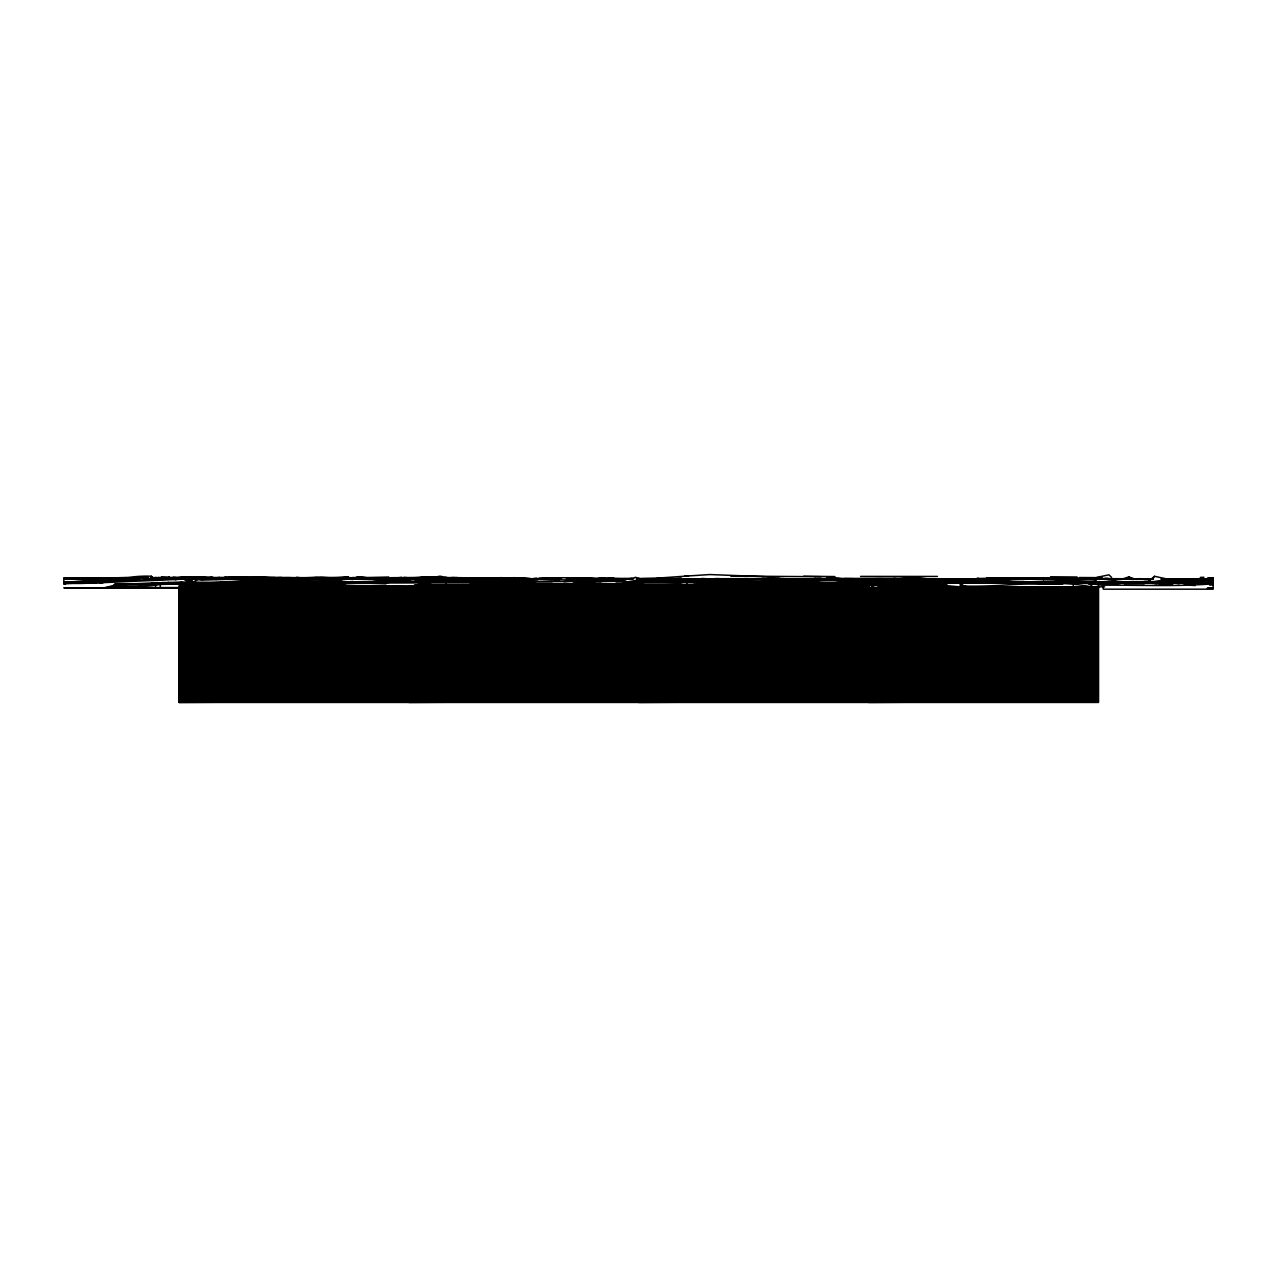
<?xml version="1.0" encoding="UTF-8"?>
<svg xmlns="http://www.w3.org/2000/svg" width="1277" height="1277" viewBox="0 0 1277 1277"><rect width="100%" height="100%" fill="white"/><g stroke="black" fill="none" stroke-linecap="round" stroke-linejoin="round"><path stroke-width="1.5" d="M503.138 578.992L503.154 577.906L517.728 578.321L507.352 577.906L507.336 578.992M962.379 586.845L962.938 585.999C1005.781 587.484 1049.199 578.561 1091.627 586.845L1091.771 583.605M1043.548 582.727L1043.628 581.243L1058.904 580.875L1098.699 581.689M366.323 578.114L385.223 578.305M1073.223 586.845L1073.223 583.701L1081.539 582.184L1096.257 581.195L1095.395 582.44L1091.803 582.216L1112.57 581.817M467.318 578.992L439.783 577.811L441.874 578.992L441.97 577.763L488.389 578.992M1165.805 580.987L1143.745 582.136M441.97 577.763L431.019 578.992L442.592 579.487L373.538 579.327M327.375 578.226L354.783 577.89M153.607 578.465L185.867 578.736L113.11 580.668L99.574 582.998L107.348 581.785L104.267 580.971L99.638 582.998L63.85 583.094L96.573 583.046M151.899 579.199L151.532 578.337L143.503 578.832M1085.562 582.12L1096.177 581.753M515.349 577.906L515.014 578.992L514.28 577.667L504.112 578.992L525.773 577.858L504.319 578.992L515.301 577.906L515.014 578.992L431.019 578.992L440.389 577.922L441.874 578.992M1213.15 578.066L1207.882 578.21L1213.15 577.827L1213.15 589.192L1103.344 589.192L1102.498 585.201L1084.764 583.062L1035.807 582.823M445.833 578.992L431.083 578.385M1105.754 582.807L1117.742 582.982M1144.064 581.881L1173.978 581.658M623.336 582.551L635.036 580.572L681.583 581.753A233.34 188.405 -90 0 0 675.98 581.466L653.553 581.498A116.415 93.987 -90 0 0 647.95 581.498L627.502 581.961L627.454 583.972M116.542 578.305L128.514 578.704L98.329 578.433L128.131 578.082L109.295 578.433M925.889 582.919L925.538 582.296C926.91 582.025 939.249 581.322 944.597 582.551M887.946 581.29L891.091 581.562L887.579 581.466L891.729 579.981L891.091 581.562L874.905 581.673M162.594 578.162L153.671 578.05L175.157 577.555M226.46 578.992L203.298 578.417L228.854 577.635L213.866 578.689L202.867 578.689L224.864 578.162L177.343 578.433M214.408 578.21L216.563 578.114L199.595 578.385L224.864 578.162M988.925 579.04L1048.353 578.05L1055.935 579.056M241.257 578.002L173.56 578.066L233.244 578.002L194.567 577.97L230.291 577.858L220.586 578.066M1110.607 582.551C1097.709 582.232 1120.807 582.232 1117.551 581.673M983.402 582.935L984.088 581.61L980.975 582.855L998.343 582.727L992.724 582.727M151.851 579.024L198.909 578.784C200.633 576.119 205.374 576.965 207.912 578.305L209.779 578.194M425.975 584.994L429.87 578.704L425.417 584.643M1097.262 582.871L1100.247 581.865L1097.262 582.871L1021.105 583.142L1096.033 581.977M472.618 581.769L470.846 581.45L492.299 581.977M185.229 579.231L192.412 581.258L191.247 582.982L183.234 579.008M1160.075 582.982L1174.601 581.083L1178.831 581.418L1177.745 581.099L1176.548 582.647L1178.831 581.418L1197.81 581.865L1213.15 580.7M79.637 583.142L63.85 583.828L63.85 578.21L128.434 578.976M482.945 582.248L498.828 581.705M206.315 582.998L259.279 580.476L321.756 582.935L323.161 581.211L354.671 578.401M114.898 584.164L114.26 585.297L154.262 584.371L114.898 584.164L167.526 583.35M1152.077 578.944L1154.536 576.294L1171.376 579.934M466.153 578.992L467.222 577.858M427.156 583.749L431.897 578.8M293.423 577.874L292.289 579.008L292.146 577.827L332.275 578.752M160.774 577.731L169.426 577.619L161.381 577.108M347.759 578.114L349.132 578.226L323.719 578.226L332.978 578.098M905.329 585.058L902.504 587.675L897.204 585.536M943.336 584.068L947.63 583.206L935.131 584.595L903.062 584.243L914.029 583.302M1148.614 581.322L1154.536 576.294M325.571 585.584L410.955 586.303C422.591 583.413 432.552 580.748 445.082 581.945M870.754 587.947L875.048 584.547M977.751 578.433L1043.9 578.226L1050.971 579.104M329.881 578.226L325.843 578.13L333.074 578.305L331.046 578.066M499.898 581.131L489.33 581.578L552.318 581.642M464.589 579.008L483.568 579.008L483.6 582.759L468.994 581.689L471.788 579.008L474.741 580.732L488.101 582.136L493.672 578.944L515.062 578.593L489.235 578.992M947.119 583.924L942.761 584.116M943.112 584.084L943.942 583.541M367.026 579.008L409.805 578.577L383.132 578.146M120.293 578.497L128.514 578.465M1166.539 579.519L1207.403 579.359M429.2 578.784L533.547 578.784L389.82 578.305M599.009 579.455L602.09 578.433L633.615 578.752M466.807 581.689L483.376 582.36L468.212 581.642L475.188 579.008C478.46 580.46 496.162 577.699 478.795 578.992M822.133 584.85L816.466 584.754L814.63 585.808L810.895 584.116L806.362 584.132M922.553 584.483L925.681 582.695M733.349 584.323L756.878 584.451L721.824 585.153M179.69 583.094L181.605 582.025L266.765 582.935M1085.785 578.784L1088.898 578.545L1043.229 578.497M231.76 578.385L178.636 578.8L231.76 578.385L234.074 577.108L301.611 577.811A230.483 221.208 -90 0 1 306.033 577.842M211.056 578.673L230.594 578.96L237.043 577.124M634.972 582.344L635.834 582.663L628.3 582.344L635.036 583.972L623.958 582.727M197.201 578.018L331.828 578.545M229.333 578.992L243.572 578.258L231.999 578.784M267.388 578.433L228.759 578.529L267.292 578.146M1096.257 581.195L1092.234 581.881M1125.803 582.982L1138.717 581.833L1125.564 583.03M1090.845 578.545L1126.106 579.104A80.435 78.567 -90 0 0 1133.002 579.311L1140.138 579.072L1136.386 579.327M198.446 578.513L191.263 578.896L198.765 579.151L191.247 582.982L188.916 580.077M1213.054 578.992L1166.444 579.12M765.386 584.132L712.789 583.302L726.006 584.69L771.228 584.02M427.619 584.196L437.5 579.407M571.122 581.035L577.156 580.604L563.955 581.673M636.249 578.944L729.901 578.784L733.844 580.604L738.521 580.668L745.545 578.625L800.519 581.035L908.49 580.061M744.379 578.625L733.844 580.604M701.328 581.402L711.624 581.721M982.891 578.704L999.125 578.465M807.399 583.589C754.787 584.068 702.095 583.03 649.45 581.945L632.179 582.376M386.883 578.88L401.712 577.523L373.251 579.295M658.309 581.418L652.563 580.716M256.485 579.104L332.052 579.151L256.485 579.104L262.408 577.38L284.085 578.305L243.364 578.178M63.978 578.337L146.791 577.635M1084.987 579.008L1089.089 579.008L746.742 579.247L738.521 580.668M1186.173 579.072L1183.987 579.072L1212.751 579.487M277.173 578.736L151.532 578.337L153.08 578.465L151.436 576.246C124.061 574.889 98.584 585.489 71.241 583.11L95.472 582.982M1160.218 581.993L1163.331 581.514L1162.405 581.658M423.31 577.89L432.536 576.917L440.804 577.811L429.008 577.842M405.815 578.736L402.574 577.954L409.63 579.151L422.719 578.465L408.161 578.21L422.256 578.066M926.511 582.919L929.049 581.913M875.543 588.378L886.062 584.307M167.862 577.635L169.426 577.028M491.884 582.089L470.048 582.807L489.682 582.184M1196.07 580.891L1211.442 579.151L1193.245 579.838L1191.489 580.827L1213.15 578.704L1209.67 579.04M128.546 578.226L111.307 578.641L123.885 578.625L114.004 579.167L116.319 578.497M688.542 581.849L684.935 581.083L696.125 581.514M1184.018 580.843L1167.513 581.195L1172.222 580.365L1184.018 580.843L1154.951 581.673L1213.15 581.163L1155.733 581.673M513.402 579.072L514.567 578.641L513.035 579.072M419.463 578.337L415.089 578.545L439.192 578.018L431.307 578.273M1047.763 578.736L1048.816 578.337L925.602 579.135M196.626 578.369L191.279 578.864M1213.15 581.897L1159.724 581.721L1213.15 581.546M417.292 579.008L415.28 578.736L429.599 579.423L383.323 578.689L421.809 577.635M340.672 579.008L336.745 578.912L342.715 578.273M116.861 579.247L127.492 578.194M490.368 581.961L486.617 581.673L503.01 581.673L511.646 579.12L501.111 577.603L488.101 582.136L471.724 579.008L472.378 580.652M464.126 577.954L500.648 578.848M190.56 578.752L225.582 577.603L183.92 579.04M1024.681 578.529L1027.857 578.577M1121.781 579.215L1128.692 576.949L1136.051 579.375M348.876 579.008L375.374 579.774L364.168 577.491A41.87 24.518 -90 0 0 359.97 577.012L350.217 578.96L342.156 579.04L336.793 580.875L328.732 580.843M630.646 578.912L635.579 577.316L645.124 580.253L787.047 582.136M152.314 578.465L188.022 577.475M399.414 578.577L403.883 578.162L366.978 578.178L422.879 578.321L366.387 578.226M1141.031 578.689L1128.836 579.056L1150.593 579.471M1076.958 582.935L1213.15 582.839L1166.555 583.238L1172.909 585.217C1144.064 580.971 1114.071 584.387 1084.764 583.062M424.778 579.295L414.355 581.338M599.615 579.104L607.006 578.736M1168.168 581.753L1172.924 581.035M373.953 578.609L383.866 577.922L368.686 578.098M657.463 579.199L659.299 579.215M112.456 579.63L63.85 582.2L139.528 579.04M115.744 578.673L63.85 578.21M843.203 583.19L850.514 582.919L846.859 582.775M1038.536 582.871L1060.964 582.089L946.081 581.801L946.081 583.014L944.278 583.142L974.989 582.089M290.741 578.098L181.573 577.651L184.814 577.427M485.244 578.577L478.731 579.854L474.836 579.008M952.865 580.796L961.565 581.37L951.652 580.987M319.841 578.321L328.636 577.906L315.642 578.321L323.177 578.114M626.752 582.551L629.082 581.913L631.876 583.142M329.897 579.056L331.366 578.673M332.323 577.986L320.942 577.188L292.353 578.258M65.59 583.844L63.85 583.892M195.429 578.896L196.866 578.529M163.743 583.589L168.5 582.392L171.9 583.669L394.178 581.753L382.222 581.721M727.794 585.01L798.684 584.132M158.188 577.555L159.481 577.683M1077.804 582.041L1090.67 581.993L1036.301 582.392L1086.312 581.913L1073.765 582.599M205.086 577.731L201.08 577.635L207.528 578.002M999.779 578.369L1002.413 578.369M1212.607 583.924L1213.15 583.797C1176.165 586.75 1139.435 584.946 1102.498 585.201M266.606 578.481L248.041 578.8L265.999 578.481M891.154 580.365L891.729 581.865L900.301 579.934L891.154 580.365L891.154 585.441L909.559 586.845L1104.669 586.845M407.938 578.098L429.982 576.965M124.603 578.673L126.79 578.178M335.739 581.977L338.517 581.705L288.315 581.227L321.756 582.935M184.223 579.008L245.392 579.072L250.42 578.066M690.905 581.051L690.458 580.987M1043.9 578.226L1042.591 578.465M1061.969 582.759L1089.935 582.982M64.105 579.104L112.089 579.167L76.205 579.311M1020.531 581.913L1069.344 582.408L946.081 581.801M1096.751 577.396L1108.915 574.826L1111.629 577.459M181.605 582.025L121.73 584.148M470.958 581.721L463.535 581.673L470.878 581.833M720.851 583.397L718.185 583.445M418.441 579.151L409.071 579.997L390.475 579.199M353.921 578.273L344.838 579.519M393.508 579.423L418.345 579.04M443.087 577.795L454.133 577.539M989.659 579.535L1018.024 578.465L1077.772 578.8M222.326 578.13L226.572 577.587L221.591 577.683L225.39 578.018M690.841 581.211L699.604 583.094L699.604 582.248L694.449 581.211L686.723 581.003L628.3 582.344M887.579 581.466L889.734 581.051L876.166 581.705M1109.984 582.52L1092.601 582.759M416.829 577.954L429.455 577.028L417.116 577.97M1008.591 579.135L1030.044 578.13L1108.659 578.912M577.06 578.481L580.875 577.795L586.702 579.104M446.024 578.417L439.368 578.465L442.353 578.992M701.328 582.982L729.965 585.058M738.601 585.074L745.082 584.499L734.275 584.818M1188.137 581.61L1189.813 581.306M154.325 577.811L156.257 577.475M170.847 578.002L300.159 578.05L169.155 577.651M428.354 579.008L425.385 579.535L429.311 579.008M504.032 581.658L507.895 581.402M1011.001 578.545L1012.98 578.369M425.193 577.539L429.455 577.108L428.593 577.188M995.469 581.514L1031.736 582.424M1054.132 578.736L1053.27 578.832M1138.238 582.424L1141.367 582.328M1167.513 581.195L1172.222 580.365M208.215 577.731L212.19 577.555M152.538 578.896L163.536 578.465M510.688 578.912L575.304 580.061L632.897 578.992M472.745 582.248L470.798 582.567L502.978 581.562L499.115 581.243M936.791 584.627L939.441 584.18L935.131 584.595M160.12 577.858L162.706 577.427M176.003 579.726L172.922 579.008L179.067 579.199M287.277 578.625L288.379 578.433L279.519 578.8L285.042 578.018M268.186 578.146L201.638 580.141L192.811 578.162L196.195 578.481L183.601 578.497M1120.312 583.541L1088.914 583.493M425.864 579.487L428.817 579.008M888.313 583.222L889.159 583.078L883.796 583.11L885.631 582.982M1194.905 582.073L1198.592 581.514M364.679 579.008L359.236 576.996C313.839 585.935 267.308 578.513 221.528 582.089L219.612 582.935L229.557 582.488L187.575 582.935M271.187 577.97L270.373 578.002M626.56 582.52L623.99 582.52M424.555 582.44L311.796 581.785L160.359 584.419C141.508 588.09 121.363 585.105 102.942 588.25L142.306 586.494L142.306 588.25M366.946 578.768L376.364 579.008M1169.253 580.939L1164.927 581.61L1172.541 581.211M698.519 582.759L703.356 584.18L694.449 581.211M220.203 578.178L215.989 578.162M256.342 578.529L220.618 578.704L231.52 577.491L241.225 578.178M412.503 578.21L420.5 578.05L382.35 577.89M1213.15 582.679L1166.555 583.238L1212.033 582.791L1205.153 583.653M912.305 578.273L815.588 578.545L804.733 579.646M990.537 578.433L986.754 578.05M184.032 578.625L211.854 578.641L234.074 577.108M1031.672 578.577L1047.092 578.704L1038.504 578.577M114.26 585.297L103.006 588.106L124.507 586.718M278.897 577.795L226.173 578.609L230.834 578.577M675.182 581.546L674.24 581.562L685.893 581.051M704.313 579.12L703.643 579.199M873.197 582.966L865.439 583.142L896.997 583.014L867.37 583.142M976.586 582.935L977.528 582.919L972.755 582.759L983.13 582.615L943.48 582.488M222.852 578.114L226.572 577.587M303.192 578.305L304.501 578.114L301.228 578.226L302.537 578.321M1079.193 583.238L1086.12 583.302L1080.853 583.014M370.378 579.311L359.619 579.04M824.83 583.094L811.805 583.509M1078.857 582.727L1088.243 582.28M221.99 577.539L171.118 577.651A115.313 110.668 -90 0 0 164.478 577.523L155.634 577.795M239.677 577.316L224.193 577.555L275.066 577.587M485.803 578.992L489.219 578.625L486.234 578.992M896.693 581.338L951.173 580.349L987.584 582.663M504.319 578.992L515.062 578.593M734.02 581.673L747.54 582.408L737.803 582.424M930.326 581.769L935.418 581.578M321.102 584.196L364.36 583.046L385.957 583.86M607.613 578.896L572.272 580.061M1056.765 582.36L1063.693 582.392M329.322 580.891L351.909 578.082M490.719 581.658L498.589 580.987M63.85 578.609L66.58 578.529M473.99 581.721L482.802 581.45L427.651 581.721M1015.614 578.529L1022.127 578.593L1020.85 578.433M430.844 577.124L440.804 577.811L433.079 577.555L440.006 576.166L448.163 577.858M277.732 581.689L290.821 580.125L352.803 578.545M926.033 579.997L960.192 580.668L960.192 586.845M79.429 577.763L66.165 579.311L80.323 577.842L66.995 579.311M281.946 578.289L332.243 578.082M961.23 581.466L1017.673 578.545M216.835 577.874L219.772 577.539L217.569 577.683M233.052 577.443L248.536 577.332L244.115 577.268M273.023 577.795L225.981 578.449L267.452 578.657M485.308 578.992L488.74 578.593M1198.209 581.913L1196.389 582.12L1209.032 581.003L1199.997 581.705M638.085 578.625L719.781 578.912L679.987 578.96M1135.301 579.263L1151.343 579.215M713.332 581.673L703.451 581.61L704.409 581.61M749.711 584.818L750.956 584.69M915.864 582.823L921.659 582.488C883.046 585.935 837.089 582.871 794.837 584.196L771.404 584.02M99.909 578.736L93.492 578.848L107.922 578.258L100.101 578.401M588.825 579.838L616.807 580.987M171.725 577.731L173.656 577.523M485.739 578.625L481.732 579.008M1171.232 581.721C1169.493 579.135 1163.012 584.291 1150.8 581.673M347.998 579.072L352.899 579.535M536.627 578.321L532.701 578.673L561.832 577.731L631.572 578.673M884.897 581.594L888.76 581.195L878.927 581.658M1138.717 583.286L1123.968 583.477L1144.24 583.797M191.023 577.108L179.961 577.523M252.942 577.427L261.801 577.427M183.904 578.258L200.537 578.832L170.783 578.577L205.118 577.236M434.866 577.779L439.703 577.284L374.113 577.842M950.551 582.966L954.398 582.823L868.105 581.658A12.451 12.451 0 0 1 867.115 581.673L828.103 582.982L832.269 582.775L830.401 582.775M884.913 583.254L888.265 582.903M907.101 581.658L907.995 581.562M288.394 578.226L287.485 578.321L297.046 578.258L276.423 578.05M178.94 578.832L213.85 578.066M261.641 578.018L273.757 578.018M857.186 584.068L758.634 584.595M1037.419 578.625L1039.957 578.369M1036.19 582.903L1039.925 583.078L1034.322 583.014M479.897 582.456L476.544 582.775L492.619 582.296M900.173 581.626L906 581.051L898.226 581.642M1045.4 582.551L1063.885 580.764L1095.458 581.642M809.075 579.167L815.588 578.545M804.638 584.403L822.947 583.302M319.298 577.699L310.471 577.842L371.256 577.89M218.335 578.098L184.91 578.273M432.807 579.008L372.932 578.497M415.328 579.199L393.508 579.535M591.283 581.753L618.1 581.003M882.838 582.44L876.756 582.935M1179.677 581.705L1182.231 581.546M258.098 578.433L250.739 577.427L258.098 578.433L225.774 578.529M412.2 579.072L390.475 579.008M596.694 578.736L601.052 578.337M491.565 581.562L482.754 581.913M825.038 583.254L799.147 584.243M346.179 579.263L347.536 579.151M981.103 579.678L994.224 578.545L1056.191 578.689M989.452 582.823L1002.541 582.727L998.614 582.887M1209.558 585.089L1213.15 584.834M157.438 579.566L163.041 579.088M971.893 580.397L992.788 578.673M1144.735 581.546L1138.206 582.583L1161.112 581.833M365.765 577.491L361.327 577.699L369.596 577.747L360.768 577.827M677.033 578.736L681.519 578.369L668.334 578.736M680.226 581.466L674.655 581.578M756.686 582.919L765.21 582.2L729.279 582.424M771.085 582.248L825.165 582.903M1091.851 581.977L1089.872 582.136L1091.627 586.845M1169.876 580.764L1174.601 580.365M277.269 578.05L287.756 578.369M912.321 582.089L918.706 581.578L825.421 583.318L841.782 582.52M118.043 577.731L126.886 577.475M159.864 578.577L161.317 578.465L154.964 578.577L162.067 578.704M1004.6 578.96L1031.034 578.577M1143.41 581.881L1144.862 581.769M868.264 582.28L835.222 582.711M1000.561 579.167L1010.378 578.417M1029.102 582.663L1023.244 582.823M1204.403 579.311L1207.1 579.104M409.598 578.066L414.498 577.699M410.492 578.21L414.498 577.906M475.331 582.551L474.421 582.615L477.311 582.711L471.596 582.28M764.205 578.545L713.843 578.736M927.661 584.435L930.678 584.212M1119.53 578.832L1120.408 578.8M247.594 578.178L231.504 578.577M360.018 577.858L353.506 578.066L403.883 578.162L367.361 577.986M620.67 578.832L625.028 578.641M798.843 584.658L775.65 584.323L803.472 584.259M919.312 581.881L936.153 581.035L939.09 581.29L930.614 581.498L941.484 582.647L940.367 582.647L957.351 581.769M1003.099 582.631L1024.824 582.807L1019.796 581.913L1023.595 581.578M1134.854 578.896L1140.01 578.673M1170.817 579.311L1175.223 579.151M173.018 577.587L176.226 577.316M657.192 578.146L688.526 575.927M808.086 584.307L810.895 584.116M93.333 578.736L101.059 578.21L80.355 578.912L85.878 579.104M230.738 578.497L232.175 578.529L226.221 578.481L229.509 578.641M629.401 578.673L632.291 578.465M240.252 577.795L241.88 577.858M275.178 577.954L259.183 577.97M530.625 578.465L508.07 578.497M834.073 583.493L815.333 583.908M1055.552 579.12L1053.014 579.199M1128.82 582.615L1177.713 582.12L1171.169 581.881M601.69 578.96L613.838 578.178M684.727 576.198L709.757 574.554L774.389 577.044M1080.071 578.992L1059.431 578.673M1011.735 582.887L1031.401 582.504M561.832 577.731L542.23 578.273M392.039 581.961L478.731 581.705L481.237 581.833L483.855 583.956L490.895 583.509M611.954 578.593L607.597 578.545M787.318 582.184L805.611 582.12L701.967 581.673M763.391 584.419L771.547 584.02L758.777 584.595M1006.787 578.88L1011.145 578.593M199.866 577.348L202.085 577.22L186.618 577.348M343.641 577.651L348.046 577.523M948.683 582.36L951.636 582.184M946.081 583.014L1010.49 582.456M981.965 582.392L959.985 580.668M351.718 577.842L357.863 577.747M432.296 579.008L416.238 578.704L439.288 578.992M530.418 581.673L534.265 581.753M1012.358 582.488L946.896 583.094L973.122 581.929L946.896 583.094L1043.197 581.865L1019.908 582.488L1021.536 582.504L1006.26 581.258L994.591 582.727L1021.536 582.504M714.418 579.072L717.514 578.704M1046.454 578.305L1049.965 578.593M184.351 579.135L99.67 582.775M283.111 577.858L285.218 577.747M376.172 577.842L377.832 577.747M416.956 578.625L433.095 578.321L423.054 578.273L431.371 577.954M624.166 582.36L653.425 581.658M661.47 581.673L661.885 581.658M729.375 579.247L894.57 579.391L740.373 578.848L753.382 579.008M738.697 582.2L747.54 582.408L742.544 582.2M815.54 583.286L809.937 583.541L820.425 583.397L680.034 581.658L680.034 583.972L686.723 585.441L686.723 581.003L738.521 584.004M963.385 581.338L1016.604 578.417L1030.842 579.167L960.224 581.45M1132.252 578.912L1107.574 578.784M514.28 577.667L489.538 578.992L505.453 578.321L429.28 578.066M664.008 578.832L666.179 578.704M674.432 581.658L691.911 580.732L696.891 581.61M772.872 578.625L762.05 578.704L802.563 579.646M725.751 581.705L748.13 582.328L736.143 581.578L741.65 582.2M905.154 582.232L948.651 581.306M1074.18 578.577L1151.072 579.104M1101.444 581.817L1113.56 581.003L1131.358 582.328M1212.942 579.455L1208.984 579.104M277.285 577.683L281.69 577.539M312.673 577.763L317.095 577.539M330.36 577.699L321.517 577.683M316.329 578.848L331.733 578.05M764.971 584.371L771.547 584.02M947.167 581.147L957.463 581.753M998.534 578.673L976.394 580.636M1072.824 578.226L1064.795 578.752L1074.611 578.673L1059.176 578.465M811.103 583.493L800.727 584.227M919.344 581.977L936.552 581.115L904.339 582.136L915.721 581.817M979.108 580.301L1016.604 578.417L976.873 580.428M957.271 580.987L973.345 582.392L992.66 581.562L977.575 582.073C1008.734 584.802 1040.819 582.408 1072.329 582.663M1192.207 579.614L1193.133 579.566M1189.494 581.338L1205.52 581.673M226.189 578.337L241.002 578.497M469.138 581.673L456.831 581.865M672.596 581.689L691.911 580.732L651.015 581.61M747.205 582.248L741.219 582.184M850.993 582.919L868.424 582.089M882.327 584.786L892.16 584.323L882.567 585.153L892.384 585.217M1013.14 579.12L1105.722 578.912M96.206 578.369L74.625 579.12M196.051 578.098L200.505 577.89M849.46 582.073L831.646 582.807M851.424 582.935L869.11 582.12M382.286 578.018L393.875 577.731M408.385 581.37L410.029 581.179L382.142 579.056M1036.541 578.481L1038.855 578.736L1015.247 578.465L1023.324 578.497M938.547 584.164L817.168 584.451L832.476 583.27M1195.895 583.286L1175.478 583.174L1179.198 583.701M327.934 578.321L289.863 577.922L302.537 577.97L296.583 577.539M1052.807 578.912L1054.946 578.832L1047.044 578.481L1074.931 578.736M995.549 582.184L946.896 583.094L954.398 582.823M1138.924 582.615L1021.105 582.456M1204.77 579.359L1206.318 579.279L1196.82 579.79M225.518 578.784L251.505 578.641L250.084 578.273M152.011 582.887L158.348 582.615M706.373 581.466L706.788 581.338M709.022 581.658L709.996 581.61L703.994 581.658M719.717 581.546L715.375 581.658M919.456 581.849L936.552 581.115L919.504 581.689M1039.446 578.577L1041.617 578.481M1090.67 581.993L1036.605 582.424M1113.065 581.673L1118.7 581.753M1200.284 577.427L1203.924 577.268M1124.686 582.2L1048.784 582.344M1161.639 582.982L1170.865 582.089L1144.815 581.498M182.531 578.88L185.58 578.752M1024.074 582.041L1043.628 581.243M1060.213 582.823L1077.533 583.142M315.754 578.369L332.1 578.146M339.57 577.858L396.301 578.226M639.282 580.476L645.124 580.253M912.975 583.956L903.398 584.052M1070.876 582.807L1081.795 582.2L1045.097 584.275L1035.312 582.998M1194.442 579.582L1207.93 579.327L1207.946 578.05M192.3 578.481L248.44 578.912L226.316 578.944M268.138 578.002L269.479 578.05M445.034 579.12L403.452 578.321L449.344 579.295M383.323 582.599L389.054 582.376M392.885 582.232L416.478 582.009M631.812 578.433L618.355 578.944L632.275 578.944M716.94 578.593L742.033 579.487M822.276 583.397L833.45 583.445M1006.755 582.184L984.328 582.184M1093.447 578.784L1133.848 579.327M241.64 578.497L242.901 578.465L237.091 578.433L240.635 578.385M270.181 578.05L273.869 578.05M320.814 578.577L323.496 578.385M464.285 578.96L477.215 578.497L475.906 578.258M502.739 581.705L533.227 581.354L508.517 581.402M637.446 582.025L685.222 580.604L689.931 582.057M730.907 584.212L703.707 583.429M825.006 583.429L774.708 584.004M839.276 582.935L868.967 581.897M1001.759 578.529L1008.351 578.481M989.148 578.545L1018.024 578.465M1050.955 578.369L1048.992 578.433L1054.882 578.752L1047.523 578.13M1036.605 582.073L1043.197 581.865L1007.601 582.775L1043.197 581.865L1019.844 581.865M1174.217 579.375L1178.703 579.215L1166.428 579.327M128.354 578.784L63.85 578.816L129.025 578.704M156.049 577.874L289.464 577.731L285.617 577.827M385.223 577.89L421.713 578.018M402.973 578.13L429.343 578.321M439.783 578.992L414.61 578.481M715.647 581.673L719.19 581.562M800.519 581.035L829.124 580.077L868.967 580.796L914.667 577.699L949.178 580.476M850.354 584.499L862.438 584.323L799.961 583.541M918.993 583.541L924.947 583.429L913.662 582.935M1053.541 579.167L1054.882 579.12M297.094 578.433L291.683 578.545L297.653 578.513M333.265 578.002L315.898 578.13M339.123 577.811L348.892 577.491L281.148 577.874M316.409 578.513L344.183 577.842M460.215 579.04L508.214 577.731L529.508 579.135M579.263 577.906L594.523 578.689L566.19 577.811M917.317 582.663L911.491 582.855L912.943 582.903M94.594 579.12L72.997 578.96L86.788 578.72M100.66 578.305L108.577 578.066M316.233 578.258L321.325 578.114M636.856 578.768L658.278 578.146L666.738 579.12M819.259 583.142L822.963 583.03M884.945 583.126L888.856 583.014M991.319 583.19L998.79 582.966M211.28 578.529L214.536 578.433M446.232 577.763L457.389 577.635L446.232 577.763L449.488 577.842M431.53 578.8L433.669 579.12L421.027 578.641L439.687 579.183M978.725 582.2L946.896 583.094L991.814 582.344L983.833 582.28M1003.658 582.759L973.345 582.392M1071.674 582.663L1073.127 582.695L1066.518 582.711M1088.914 583.876L1118.492 583.445M207.544 579.167L196.562 579.471L192.811 578.162M328.365 578.305L308.427 578.353L348.892 577.491L307.805 577.922M315.355 578.21L323.64 578.369M615.163 579.694L602.297 579.997M779.385 578.385L762.05 578.704L770.701 578.625M903.446 578.465L910.086 578.273M721.345 584.451L729.47 584.18M918.45 583.765L926.224 583.589M1068.881 582.488L1065.417 582.392M1074.069 583.03L1075.793 582.982M1111.916 581.673L1116.992 581.673M121.299 577.827L125.082 577.731L117.915 577.858M268.314 578.258L245.216 578.832L246.637 578.848M172.331 583.286L161.7 583.557L171.9 583.669M634.35 581.961L653.297 581.466M701.791 583.094L705.543 583.014M712.47 583.126L721.776 583.477L693.507 582.535M747.827 582.903L751.562 582.919M744.108 583.924L747.827 583.844M985.7 582.36L960.735 580.923M184.989 578.689L203.043 578.273M422.24 578.305L407.89 578.242M522.469 577.922L525.326 577.858M523.825 581.658L532.605 581.45L531.424 581.498M651.318 581.402L679.747 581.083M1124.207 578.736L1105.802 578.641M129.137 578.337L79.653 578.114M152.378 577.827L187.767 577.842M247.786 578.736L264.435 578.369L246.014 578.529M454.293 577.827L462.817 577.811M305.698 581.673L339.49 581.514M464.796 578.098L470.016 578.369M546.572 578.21L539.038 578.337M575.879 579.886L572.83 580.029M674.272 581.673L691.655 581.306M932.146 581.514L924.963 582.025M1122.627 578.88L1144.24 579.008M178.205 578.321L180.44 578.273L177.471 578.305M283.67 577.842L289.464 577.731L281.594 577.827M113.972 585.01L125.784 584.77M326.401 586.223L410.955 586.303M623.958 583.972L623.958 581.37L615.706 581.546L629.082 581.913M1019.573 578.433L1027.219 578.497M1043.197 581.865L1025.447 581.865M1167.737 580.875L1173.308 580.764M329.147 578.13L307.342 578.05L332.722 578.13M348.892 577.491L309.05 578.21L321.82 578.226M386.803 578.625L390.554 578.545M627.502 581.961L662.907 581.338M918.371 579.87L938.132 579.487L939.76 580.524M1009.931 582.663L1030.778 582.36M1212.288 582.12L1213.15 582.104M66.643 578.8L148.355 577.651M227.498 578.226L234.074 578.21M268.282 578.066L225.47 578.353M281.77 577.842L289.464 577.731M316.313 578.449L323.879 578.305L316.441 578.066M364.36 577.842L369.596 577.747M367.68 579.008L362.301 579.04M471.149 581.721L465.674 581.753M535.111 581.673L418.09 581.562L497.152 580.508L534.041 581.466L486.617 581.673M979.124 578.816L994.352 578.736L986.115 578.545M1015.247 578.465L1019.269 578.385M1161.336 581.881L1164.113 581.833M1125.356 582.966L1129.139 582.903M217.473 578.641L230.483 578.784M156.879 579.231L164.446 579.12M637.431 578.704L672.644 578.673M932.673 581.37L937.318 581.306M1137.184 578.88L1153.546 578.896M883.62 583.717L889.255 583.621M904.292 583.397L914.555 583.254M1098.938 582.296L1077.868 582.615L1104.892 582.36M142.96 577.842L146.791 577.795M150.622 577.747L177.487 577.827M289.879 578.018L319.186 577.827M361.854 577.763L366.802 577.699M358.007 577.827L389.038 577.396L343.018 577.763M491.038 581.498L495.109 581.546L489.33 581.578M639.649 582.232L624.277 582.44L640.272 582.28M1058.41 582.392L1079.177 583.062M128.498 578.593L87.506 579.056M185.867 578.736L198.909 578.784M220.618 578.704L238.975 578.481M297.621 578.002L282.297 578.146M343.417 578.273L345.253 578.258L337.399 578.242M331.956 579.167L328.157 579.215L331.924 579.183M350.983 578.96L354.783 578.912L350.872 578.8M415.344 578.736L380.338 578.625M946.64 583.86L939.202 583.844M1019.605 583.094L1032.854 582.935M115.824 577.731L106.981 577.858M82.766 579.12L72.997 578.96L128.179 578.401M236.037 578.369L250.5 578.625M290.246 578.273L296.056 578.05M317.542 578.114L319.713 578.098L316.073 578.034M289.863 578.258L296.95 578.465M415.855 578.178L367.233 578.194M835.142 578.497L826.442 578.465L839.468 578.497M623.958 581.37L392.725 582.152M881.353 578.673L868.089 578.8L883.572 578.689M916.726 578.258L952.961 580.412M1086.695 579.04L1091.085 579.12L1066.87 578.529L1073.478 578.912M1105.435 578.992L1110.032 578.944M1180.938 582.12L1191.569 581.993M184.032 577.986L228.854 577.635M153.064 579.008L172.746 578.848M401.776 577.811L393.715 578.577L403.947 579.12L392.949 578.689M231.584 582.807L174.869 582.775L177.072 582.855M424.555 582.727L326.689 583.493L326.689 581.721M1085.115 582.711L1090.829 582.759L1060.118 582.456L1063.055 582.823M152.266 577.619L167.207 577.635M196.004 578.593L199.42 578.577M272.193 578.353L278.051 578.321M289.751 578.242L297.557 578.194M309.257 578.114L320.383 578.018M403.452 578.321L438.059 578.752M463.519 578.593L477.215 578.497M1087.541 578.8L1119.977 578.96M958.452 581.817L1003.195 583.062L1082.13 582.711M1031.848 582.839L1010.075 582.903L1032.454 582.982M1084.764 583.429L1120.871 583.174M127.732 578.545L89.262 578.848L127.748 578.13M177.551 578.449L278.019 577.874M860.586 576.406L937.43 576.438M638.66 578.96L648.221 578.912M852.605 578.625L843.81 578.673L848.199 578.689M428.433 581.753L482.802 581.45M901.115 579.934L911.171 579.886M343.497 584.403L179.035 585.217L341.518 585.217M758.618 582.823L775.235 582.743M329.626 585.616L179.035 586.366L329.626 586.366M807.176 585.217L868.615 585.217L179.035 588.665L1098.475 588.665L179.035 593.262L1098.475 593.262L179.035 597.859L1098.475 597.859L179.035 602.457L1098.475 602.457L179.035 607.054L1098.475 607.054L179.035 611.651L1098.475 611.651L179.035 616.248L1098.475 616.248L179.035 620.845L1098.475 620.845L179.035 625.443L1098.475 625.443L179.035 630.04L1098.475 630.04L179.035 634.637L1098.475 634.637L179.035 639.234L1098.475 639.234L179.035 643.831L1098.475 643.831L179.035 648.429L1098.475 648.429L179.035 653.026L1098.475 653.026L179.035 657.623L1098.475 657.623L179.035 662.22L1098.475 662.22L179.035 666.817L1098.475 666.817L179.035 671.415L1098.475 671.415L179.035 676.012L1098.475 676.012L179.035 680.609L1098.475 680.609L179.035 685.206L1098.475 685.206L179.035 689.803L1098.475 689.803L179.035 694.401L1098.475 694.401L179.035 698.998L1098.475 698.998L408.895 702.446L408.895 586.366L868.615 586.366L179.035 589.814L1098.475 589.814L179.035 594.412L1098.475 594.412L179.035 599.009L1098.475 599.009L179.035 603.606L1098.475 603.606L179.035 608.203L1098.475 608.203L179.035 612.8L1098.475 612.8L179.035 617.398L1098.475 617.398L179.035 621.995L1098.475 621.995L179.035 626.592L1098.475 626.592L179.035 631.189L1098.475 631.189L179.035 635.786L1098.475 635.786L179.035 640.384L1098.475 640.384L179.035 644.981L1098.475 644.981L179.035 649.578L1098.475 649.578L179.035 654.175L1098.475 654.175L179.035 658.772L1098.475 658.772L179.035 663.37L1098.475 663.37L179.035 667.967L1098.475 667.967L179.035 672.564L1098.475 672.564L179.035 677.161L1098.475 677.161L179.035 681.758L1098.475 681.758L179.035 686.356L1098.475 686.356L179.035 690.953L1098.475 690.953L179.035 695.55L1098.475 695.55L179.035 700.147L1098.475 700.147L638.755 702.446L638.755 584.068L414.833 585.185L803.217 585.217M1098.475 585.217L1098.475 702.446L179.035 702.446L179.035 587.516L329.626 586.766M408.895 586.366L803.217 584.403M807.176 584.371L836.914 584.227M410.204 586.941L63.85 587.835L180.28 588.138M218.144 587.931L224.113 587.899M878.512 586.319L910.23 586.159M868.615 587.516L179.035 590.964L1098.475 590.964L179.035 595.561L1098.475 595.561L179.035 600.158L1098.475 600.158L179.035 604.755L1098.475 604.755L179.035 609.352L1098.475 609.352L179.035 613.95L1098.475 613.95L179.035 618.547L1098.475 618.547L179.035 623.144L1098.475 623.144L179.035 627.741L1098.475 627.741L179.035 632.338L1098.475 632.338L179.035 636.936L1098.475 636.936L179.035 641.533L1098.475 641.533L179.035 646.13L1098.475 646.13L179.035 650.727L1098.475 650.727L179.035 655.324L1098.475 655.324L179.035 659.922L1098.475 659.922L179.035 664.519L1098.475 664.519L179.035 669.116L1098.475 669.116L179.035 673.713L1098.475 673.713L179.035 678.31L1098.475 678.31L179.035 682.908L1098.475 682.908L179.035 687.505L1098.475 687.505L179.035 692.102L1098.475 692.102L179.035 696.699L1098.475 696.699L179.035 701.296L1098.475 701.296L868.615 702.446L868.615 584.068M878.512 587.468L914.188 587.292M179.035 702.446L1098.475 697.849L179.035 697.849L1098.475 693.251L179.035 693.251L1098.475 688.654L179.035 688.654L1098.475 684.057L179.035 684.057L1098.475 679.46L179.035 679.46L1098.475 674.863L179.035 674.863L1098.475 670.265L179.035 670.265L1098.475 665.668L179.035 665.668L1098.475 661.071L179.035 661.071L1098.475 656.474L179.035 656.474L1098.475 651.877L179.035 651.877L1098.475 647.279L179.035 647.279L1098.475 642.682L179.035 642.682L1098.475 638.085L179.035 638.085L1098.475 633.488L179.035 633.488L1098.475 628.891L179.035 628.891L1098.475 624.293L179.035 624.293L1098.475 619.696L179.035 619.696L1098.475 615.099L179.035 615.099L1098.475 610.502L179.035 610.502L1098.475 605.905L179.035 605.905L1098.475 601.307L179.035 601.307L1098.475 596.71L179.035 596.71L1098.475 592.113L179.035 592.113L1098.475 587.516L179.035 587.516M162.402 578.992L152.633 578.976L162.658 578.912M174.949 578.72L183.345 578.689M248.185 578.944L267.085 578.864M425.257 578.625L439.017 578.561M423.437 581.721L465.355 581.721M573.261 581.897L594.38 582.168M634.302 581.833L689.692 581.705M1138.541 582.44L1141.75 582.424M1021.488 582.855L1010.714 582.743M300.127 577.89L307.118 577.874M373.953 577.97L395.583 577.922M403.436 577.906L421.139 577.858M271.73 578.13L277.636 578.114M281.579 578.114L287.485 578.098M291.411 578.098L297.318 578.082M296.28 577.97L320.958 578.05M198.43 578.353L192.476 578.273L198.366 578.242M225.917 578.21L267.244 578.162M331.828 578.258L304.644 578.162M335.771 578.258L345.604 578.242M367.169 578.098L414.674 578.05M409.63 579.151L442.592 579.487M448.69 581.721L449.584 581.721M491.98 581.801L492.124 583.972L680.034 583.972M626.704 582.52L630.63 582.52M634.573 582.504L640.463 582.488M84.857 577.795L95.919 578.066M452.329 577.683L461.508 577.683M118.218 578.098L127.014 578.13M198.589 578.002L278.897 578.05M351.446 578.178L355.325 578.178M98.329 578.433L126.822 578.433M319.298 578.385L355.022 578.226M701.696 578.465L706.165 578.704M66.564 578.593L67.889 578.593M72.997 578.96L128.642 578.912M178.892 578.625L219.947 578.625L218.543 578.369M226.029 578.848L267.771 578.8M315.483 578.768L323.432 578.768M419.702 578.673L432.839 578.848M598.881 578.497L605.426 578.497L589.335 579.598L592.384 581.753M1012.294 578.625L1016.125 578.625M1043.788 578.481L1039.382 578.481L1047.092 578.704M1103.025 578.545L1108.26 578.545L1104.733 578.465M192.524 578.96L198.478 578.96M210.418 578.96L214.392 578.96M315.291 578.673L323.257 578.673M1127.559 578.992L1111.9 578.912M1162.054 578.896L1206.478 579.199M192.667 579.024L268.346 579.024M332.802 579.008L292.289 579.008L303.319 578.05L303.272 579.008L303.176 578.098M336.458 579.008L353.937 579.008M439.176 579.008L399.462 579.008L410.46 579.008M1141.67 579.056L1153.131 579.072L1145.852 579.008M1162.389 579.104L1164.337 579.104M1132.587 579.327L1150.513 579.327M1187.802 579.279L1207.547 579.359M566.541 579.774L572.272 579.774M587.356 580.045L625.953 580.045M639.889 580.045L963.305 580.045M936.057 581.035L938.866 581.035M688.287 581.29L693.858 581.658M884.179 581.354L891.585 581.338M968.812 582.248L940.335 581.195L948.683 581.306M507.336 581.61L509.411 581.61M730.476 581.466L731.434 581.466M735.6 581.578L736.558 581.578M1165.151 581.626L1164.305 581.626L1182.981 579.088L1195.543 581.37M411.976 581.753L415.855 581.737M910.661 581.753L897.348 581.578M1188.743 581.817L1196.964 581.37L1189.19 581.817M728.88 581.977L746.454 581.977M924.293 582.136L906.542 582.073M972.771 581.945L981.917 582.216M746.79 582.248L747.747 582.248M286.399 582.935L327.375 582.935M335.212 582.935L338.932 582.935M633.711 582.871L641.23 582.871M756.814 582.935L727.395 582.823M854.153 582.871L855.989 582.871M1129.778 582.903L1116.641 582.759M920.35 583.094L926.591 583.286M179.035 584.068L345.476 584.068M420.787 584.068L638.755 584.068M767.557 584.068L832.939 584.068M822.516 584.85L816.099 584.802M910.23 585.217L914.188 585.217M939.952 585.217L943.911 585.217M638.372 583.142L641.884 585.441L790.176 585.441M867.801 585.441L944.022 585.441L959.985 586.845M878.512 586.366L910.23 586.366M238.145 578.385L231.52 577.491L335.963 577.731M1182.885 579.359L1193.58 579.375M1150.609 579.263L1131.917 579.215M1166.172 579.295L1177.857 579.311M294.269 578.162L276.024 578.13L333.489 578.226M281.148 578.736L287.133 578.752M291.108 578.752L297.094 578.752M309.05 578.768L332.962 578.784M372.597 578.832L396.301 578.848M402.223 578.864L426.055 578.673M316.488 578.944L324.294 578.912M152.665 578.976L162.53 578.976M743.198 581.642L765.514 581.689M719.254 582.328L746.997 582.36M774.772 583.094L813.672 583.334M212.253 582.903L194.04 582.759M775.187 584.227L779.082 584.243M1160.825 579.104L1164.001 579.12M1179.262 579.231L1168.423 579.199L1180.124 579.247M1197.81 579.311L1186.604 579.263M367.999 578.258L373.586 578.273L372.118 577.89M336.633 578.13L354.99 578.146M177.2 578.768L190.018 578.641L178.668 578.561M450.589 579.758L436.83 579.694L450.941 579.774M1068.211 582.663L1036.301 582.392M422.448 582.025L428.433 582.041M382.829 582.104L388.767 582.136M774.82 584.196L786.6 584.227M1079.4 577.523L1102.211 577.651M1067.285 578.704L1081.22 579.008M1086.424 578.752L1091.931 578.784M1167.433 579.135L1176.708 579.167M1188.153 579.199L1207.946 579.247M386.612 578.258L395.694 578.321M98.137 577.922L102.543 577.954M798.748 583.35L832.333 583.525M774.405 584.243L780.151 584.275M179.339 582.95L156.48 582.887M325.523 585.425L398.057 585.792M1119.801 578.96L1130.081 579.008M991.207 578.433L994.496 578.465L992.516 578.433M830.8 578.529L826.442 578.465L841.639 578.577M826.442 578.465L837.313 578.529M344.822 577.795L354.224 577.858M402.047 578.369L406.022 578.401M355.309 578.401L336.138 578.273L346.69 579.072M366.802 578.481L392.709 578.529M309.066 578.114L332.547 578.273M336.474 578.305L354.08 578.433M367.792 578.529L372.421 578.593L366.435 578.433M533.754 579.758L537.729 579.774M716.03 581.578L805.611 582.12M192.476 578.258L219.947 578.625L191.742 577.89M738.218 582.041L819.323 582.488L824.495 583.94M165.419 578.465L173.002 578.529M701.664 583.158L706.931 583.19M1175.032 579.327L1210.388 579.471M991.878 578.433L994.496 578.465M911.986 579.886L925.218 579.997M305.283 578.002L300.478 578.13L324.406 578.034M589.607 581.769L595.337 581.801M495.3 581.673L489.522 581.626L491.916 584.339M161.94 582.599L179.179 583.062M1050.524 576.773L1077.102 577.012M1139.898 579.072L1151.902 579.263M690.394 578.896L698.311 578.96M296.823 577.763L304.692 577.842M351.127 578.258L337.91 578.273L353.937 578.13M381.536 578.561L385.478 578.609L381.663 578.545M302.202 577.811L305.123 577.842M164.829 578.162L171.517 578.226M803.616 576.23L834.903 576.565M373.411 578.034L379.237 578.114M408.385 578.433L421.985 578.641L402.223 578.321M248.105 578.162L268.298 578.369M721.569 583.174L699.429 582.695L686.723 581.003L727.347 583.477M225.406 578.641L248.057 578.577M182.978 578.96L198.765 579.151M116.542 578.545L120.501 578.481M1091.228 583.557L1100.327 583.844M1013.746 583.126L1010.011 583.062M919.759 583.174L924.372 583.717L903.238 583.35M373.586 578.146L402.846 578.625L382.334 578.21L393.779 577.97M417.467 578.657L419.111 578.673M393.204 579.694L399.126 579.774L391.927 579.582M151.899 578.337L184.351 578.784M1110.112 578.912L1111.692 578.944M731.881 579.167L717.435 578.944L733.7 579.199M884.418 583.477L889.654 583.557M500.313 581.131L535.702 581.673M1140.345 582.136L1113.624 581.658M736.653 582.232L747.54 582.408L737.659 582.168M775.522 582.966L778.443 583.142M637.367 582.871L640.144 582.919M237.65 577.603L266.733 578.114M270.612 578.178L278.354 578.305M282.233 578.369L286.112 578.433M289.991 578.513L295.322 578.784L293.119 578.497M191.39 578.21L199.356 578.337M1106.09 578.896L1107.303 578.912M1170.929 581.689L1167.848 581.626L1174.648 581.195L1156.85 581.673M1169.03 581.37L1171.632 581.418M783.711 578.673L775.059 578.497L788.037 578.736M323.863 578.242L318.659 578.066M319.553 581.354L331.557 581.673M152.873 578.896L162.131 579.056M1149.077 579.471L1142.324 579.199M1084.46 578.944L1085.626 578.96M1083.614 582.727L1054.323 582.36L1071.515 582.727M1015.662 583.046L1021.105 583.142M922.106 582.919L926.096 582.998M903.238 583.302L913.438 583.541M714.976 585.153L702.909 584.243M322.905 578.226L325.3 578.273M252.287 580.7L291.348 581.498M1083.008 578.625L1090.766 578.784L1083.614 578.593M1065.784 578.641L1061.395 578.545L1068.003 578.784M1069.057 578.736L1071.259 578.784M1179.006 581.61L1181.975 581.673M730.763 576.071L820.999 576.709M358.183 577.587L356.044 577.539L360.29 577.811M380.658 581.53L388.607 581.705M392.582 581.785L400.547 581.945M153.08 578.465L151.548 578.736L151.436 576.246L151.532 578.848M997.066 579.008L998.901 579.04M1009.963 582.504L1063.023 583.749L1040.899 584.084L1009.884 582.631L1019.381 583.286M499.259 581.466L503.17 581.562M336.17 578.832L343.944 579.008M266.638 578.561L235.622 578.689M382.366 581.753L388.176 581.881M151.532 577.811L161.03 578.018M1098.539 578.736L1103.136 578.848M1131.183 582.711L1116.641 582.136M1094.868 583.765L1098.491 583.86M446.583 581.689L444.173 581.626L483.983 582.344M380.37 580.54L392.151 581.498M192.859 578.226L198.637 578.369M925.602 580.205L929.48 580.317M1035.679 582.535L1041.585 582.679M352.484 577.587L356.906 577.699M1111.581 581.705L1106.568 581.833L1110.671 582.44M948.396 582.28L954.382 582.44M968.333 582.839L972.324 582.95M676.874 581.689L664.678 580.668M531.424 578.992L559.534 579.79M372.102 578.226L373.586 578.273M996.172 581.211L1022.079 581.977M953.823 581.769L963.943 582.232M382.35 578.226L384.696 578.289M486.984 582.647L488.804 582.807L488.804 584.02L486.984 583.844L486.984 582.647L487.75 583.876L481.86 583.828L479.37 581.179M325.268 585.744L356.06 586.654M1049.279 581.945L1053.014 582.073M483.6 582.759L469.234 581.737M286.91 577.731L289.049 577.795M1059.192 582.759L1065.305 582.95M902.616 583.158L908.043 583.334M725.512 583.493L731.082 583.669M324.071 577.874L333.042 578.178M381.871 581.051L391.736 581.386M1004.392 578.337L1007.697 578.481M320.128 578.577L318.787 578.497M1030.731 578.736L1019.844 578.577M1010.011 582.871L1017.498 583.142M909.559 581.179L925.474 581.785M947.358 582.631L955.324 582.95M929.991 583.477L932.386 583.557M601.084 581.673L575.113 580.412M1017.258 578.369L1021.313 578.529M1097.693 582.599L1099.289 582.663L1099.226 581.53M974.495 582.2L978.23 582.36M642.411 578.673L661.837 578.832M1048.609 578.098L1056.175 578.433M380.929 580.349L400.451 581.211M224.098 578.114L245.392 579.072M421.234 579.04L400.196 578.066L405.623 578.864M292.146 577.827L317.781 579.008L316.632 578.258M930.231 583.701L932.162 583.797M426.263 579.008L449.983 580.157L448.419 579.008M1151.615 583.222L1157.138 583.493L1153.466 583.222M923.542 583.126L927.086 583.302M816.466 584.754L812.938 584.547M239.278 578.689L234.697 578.433M993.538 581.354L1003.243 581.865M1011.017 582.264L1020.706 582.775M290.342 578.385L293.87 578.577M206.507 577.268L213.147 577.603M211.519 577.683L212.844 577.747M716.189 583.174L721.776 583.477L686.723 581.003L719.925 583.19M948.364 581.29L936.967 580.221M754.053 584.85L755.92 584.946L754.611 584.579M1101.141 581.977L1110.91 582.551M1070.286 582.663L1074.643 582.919M1184.114 584.882L1195.096 585.536M241.561 578.736L243.859 578.88M1136.578 582.089L1139.18 582.248M411.625 578.561L428.034 579.582M486.984 583.844L482.929 581.865M268.697 577.97L264.355 577.539M284.037 578.337L177.519 577.348M383.435 578.625L373.315 578.321L374.321 578.417M297.19 577.523L301.611 577.811M798.652 584.052L802.61 584.323M483.855 583.956L487.255 584.196M1102.019 582.12L1109.984 582.695M1049.486 578.577L1050.939 578.736M381.871 581.274L387.458 581.673M1053.573 581.929L1061.043 582.488M228.631 577.172L230.834 577.332M431.929 582.152L433.478 582.28L428.641 582.2M381.711 581.227L387.362 581.642M1136.418 581.658L1138.206 581.785M199.851 577.619L199.787 577.635M1145.261 581.945L1149.412 582.296M491.086 582.392L488.101 582.136L501.111 578.752L501.111 577.603M445.066 577.396L448.993 577.747M727.459 584.69L725.607 584.451L728.624 585.01M505.644 578.385L501.957 578.05L511.646 579.12M404.027 577.396L415.201 578.497M365.573 577.731L375.374 579.774M1173.627 582.966L1177.33 583.334M746.55 582.168L753.286 582.871M585.792 581.737L576.262 580.716L576.262 582.12M283.893 578.002L286 578.226M1199.598 583.222L1203.317 583.717M695.71 582.041L699.429 582.695M657.735 581.243L652.994 580.716L657.926 581.418M1191.776 579.263L1194.25 579.535M1108.819 578.625L1114.789 579.279M210.545 578.449L216.547 579.471M487.367 581.769L490.895 582.2M932.178 578.689L938.818 579.694M483.009 581.785L484.095 581.929M715.679 578.529L718.137 578.848M393.97 579.455L392.167 579.12M1200.396 581.658L1196.501 581.338L1197.762 581.658M451.036 579.55L447.094 579.008L449.983 580.157M893.9 578.401L899.375 579.151M693.076 581.243L699.604 582.248M222.086 578.018L223.778 578.018M243.013 578.641L244.434 578.88M1082.529 583.014L1084.189 583.286M1051.418 578.736L1052.36 578.896M967.806 586.845L962.938 585.999L961.613 581.131L961.613 586.845M221.591 577.683L223.507 578.018M527.178 578.273L532.605 579.279M210.928 577.22L213.882 577.763M977.128 578.21L979.06 578.625M187.384 577.587L189.315 577.747M1175.255 580.476L1177.745 581.099M183.856 579.12L192.412 581.258M359.97 577.012L367.409 579.008M731.769 578.912L737.356 580.524M1010.251 578.832L1011.448 579.199M470.958 581.29L472.394 581.737M640.032 583.717L645.013 585.441L641.884 583.094L641.884 585.441M808.644 582.392L813.96 584.515M287.995 577.97L287.245 577.651L295.338 577.795M1128.692 576.949L1133.274 579.359M700.897 583.126L699.094 582.089L699.604 583.094M472.251 579.008L475.252 580.732M642.57 584.036L645.013 585.441M489.761 581.721L492.06 584.387M444.923 579.247L445.896 583.11M944.022 580.764L944.022 585.441M891.729 579.981L891.729 581.865M487.942 582.759L487.942 583.956M290.821 580.125L290.821 581.274M160.359 584.419L160.359 588.25M155.586 584.387L155.586 588.25M113.749 578.736L113.749 580.349M193.529 578.018L188.405 578.768L193.481 578.13M788.436 582.025L784.317 582.184L788.436 582.025M265.776 577.795L264.307 578.689L270.676 578.545L265.776 577.795M1183.22 581.083L1181.848 581.673L1184.593 580.875L1183.22 581.083M1114.214 581.578L1107.734 581.61L1116.337 581.673L1114.214 581.578M811.581 584.786L805.835 586.063L798.732 584.69L811.581 584.786M1193.628 580.301L1189.318 581.131L1195.064 581.051L1193.628 580.301M105.991 580.843L98.441 581.913L108.864 580.716L105.991 580.843M710.188 581.099L708.559 581.306L715.12 581.402L710.188 581.099M390.507 581.721L376.763 580.029L390.507 581.721M1160.825 583.589L1158.989 583.749L1162.677 583.749L1160.825 583.589M785.674 583.477L783.807 583.637L789.409 583.493L785.674 583.477M1015.087 582.136L964.646 582.775L1015.087 582.136M837.728 582.663L834.073 582.807L841.383 582.966L837.728 582.663M523.825 578.034L514.567 578.641L523.825 578.05M298.1 577.763L293.327 578.066L309.688 577.906L298.1 577.763M525.326 577.954L514.567 578.641L525.326 577.954M833.211 583.557L828.741 583.557L833.211 583.557M913.709 582.073L906.207 582.041L915.657 582.009L913.709 582.073M123.422 578.114L123.422 578.114M497.551 578.018L472.314 578.641L502.436 578.337L497.551 578.018M1213.15 588.122L1207.244 588.25L1213.15 588.25M423.118 578.13L419.782 578.178L424.14 578.465L423.118 578.13M287.341 577.747L284.787 577.731L287.341 577.747M116.973 578.018L116.973 578.018M385.846 579.04L381.855 579.04L385.862 579.024M1111.182 582.073L1106.967 581.865L1111.182 582.073M879.294 582.567L877.57 582.52L881.018 582.711L879.294 582.567M1183.22 579.263L1180.954 579.199L1185.455 579.566L1183.22 579.263M239.549 578.114L235.271 577.587L239.549 578.114M297.302 577.731L295.993 577.603L298.61 577.89L297.302 577.731"/></g></svg>
